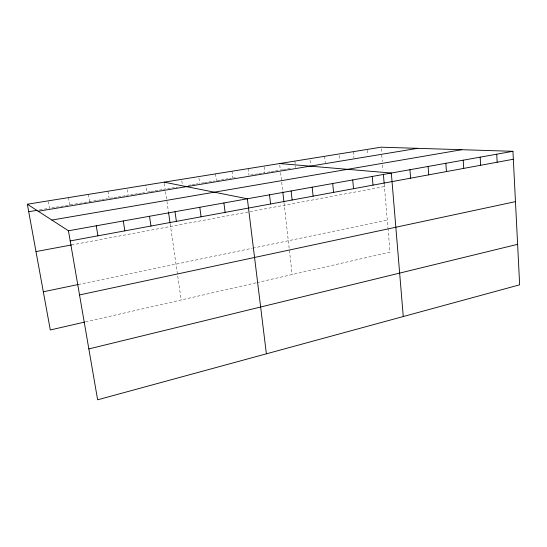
<?xml version="1.0" encoding="UTF-8"?>
<svg xmlns="http://www.w3.org/2000/svg" width="547" height="547" viewBox="0 0 547 547"><rect width="100%" height="100%" fill="white"/><g stroke="black" fill="none" stroke-linecap="round" stroke-linejoin="round"><path stroke-width="0.41" stroke-dasharray="2.73 2.05" d="M85.564 321.875L256.146 282.799M256.96 282.614L390.032 252.133L388.021 228.584M78.276 284.502L251.9 248.331M252.728 248.16L387.297 220.126M71.459 244.96L384.432 186.561M39.507 209.911L49.462 208.27L48.3 201.693M51.903 207.867L55.151 207.327M55.965 207.197L92.901 201.091M93.715 200.954L96.956 200.421M97.769 200.284L101.01 199.751M101.824 199.614L105.072 199.081M105.879 198.944L107.499 198.677M109.954 198.274L113.27 197.727M114.097 197.59L117.414 197.043M118.241 196.906L121.557 196.359M122.391 196.223L125.707 195.669M126.535 195.532L128.189 195.258L127.335 189.727M130.63 194.855L133.878 194.322M134.685 194.185L137.933 193.652M138.747 193.515L141.994 192.982M142.808 192.845L144.435 192.578M150.193 191.628L146.869 192.175L145.817 185.125M151.027 191.491L154.357 190.937M155.184 190.8L158.514 190.253M159.348 190.117L162.671 189.563M163.505 189.426L165.167 189.153L164.271 182.944M167.655 188.742L170.972 188.195M171.799 188.059L175.115 187.505M175.949 187.368L177.604 187.095M188.271 185.337L191.525 184.797M192.339 184.66L195.587 184.127M196.4 183.99L198.028 183.724M201.33 183.177L203.84 182.76M204.681 182.623L208.031 182.069M208.865 181.932L212.215 181.378M213.056 181.242L214.732 180.961M217.227 180.551L220.516 180.011M221.337 179.874L224.626 179.327M225.446 179.19L228.735 178.65M229.555 178.513L231.196 178.24M233.644 177.837L235.258 177.57M250.635 175.033L253.965 174.479M254.799 174.343L258.129 173.796M258.963 173.652L262.3 173.105M263.128 172.968L264.796 172.688L264.119 166.897M267.251 172.284L270.519 171.744M271.339 171.608L274.608 171.067M275.428 170.938L278.697 170.397M282.744 169.727L280.337 170.124L279.592 163.56M283.544 169.591L286.758 169.064M287.565 168.927L290.772 168.401M68.525 197.59L69.777 204.913M88.457 194.376L89.66 201.624M107.978 191.224L109.126 198.411M165.522 191.6L166.821 200.564M166.938 201.385L168.367 211.279M170.199 223.942L181.187 299.975M181.83 180.893L182.363 184.736M198.937 178.117L199.655 183.457M215.518 173.884L216.407 180.688M231.99 171.232L232.837 177.973M248.153 168.626L248.967 175.307M280.618 172.647L282.703 191.094M284.016 202.752L292.132 274.56M294.881 161.091L295.592 167.601M310.067 160.285L310.573 165.126M324.638 156.292L325.287 162.698M339.277 155.546L339.735 160.312M353.348 151.663L353.936 157.967M367.399 150.193L367.816 154.876M381.204 148.743L381.601 153.392M381.738 155.061L382.312 161.721M382.592 165.057L383.023 170.055M384.22 184.086L387.946 227.743"/><path stroke-width="0.82" d="M88.84 348.924L517.612 244.324M84.758 322.067L50.29 329.957L27.35 204.229L381.068 147.198L512.936 151.3L519.65 284.823L97.626 399.802L68.45 230.766L27.35 204.229M79.52 294.929L515.465 201.638M43.329 291.783L78.276 284.502M35.993 251.579L71.459 244.96M70.201 240.926L513.339 159.245M68.45 230.766L512.936 151.3M51.883 220.065L461.853 149.707M28.711 211.696L37.011 210.328M38.208 211.238L417.628 148.333M279.592 163.56L391.324 173.043L403.262 316.528M164.162 182.172L247.353 198.78L266.382 353.827M96.265 225.795L97.92 235.819M123.273 220.961L124.825 230.855M149.509 216.27L150.972 226.041M168.49 212.127L170.076 223.094M175.006 211.716L176.38 221.357M199.792 207.286L201.084 216.803M223.901 202.971L225.111 212.373M269.521 194.814L270.587 203.99M282.799 191.929L283.927 201.918M291.12 190.958L292.119 200.017M312.173 187.19L313.11 196.154M332.699 183.518L333.581 192.38M352.719 179.942L353.54 188.701M372.254 176.449L373.02 185.105M383.372 174.178L384.151 183.259M409.935 169.714L410.599 178.178M428.11 166.466L428.725 174.842M445.86 163.286L446.427 171.573M463.206 160.189L463.733 168.387M480.163 157.16L480.642 165.269M496.731 154.192L497.168 162.22"/></g></svg>
